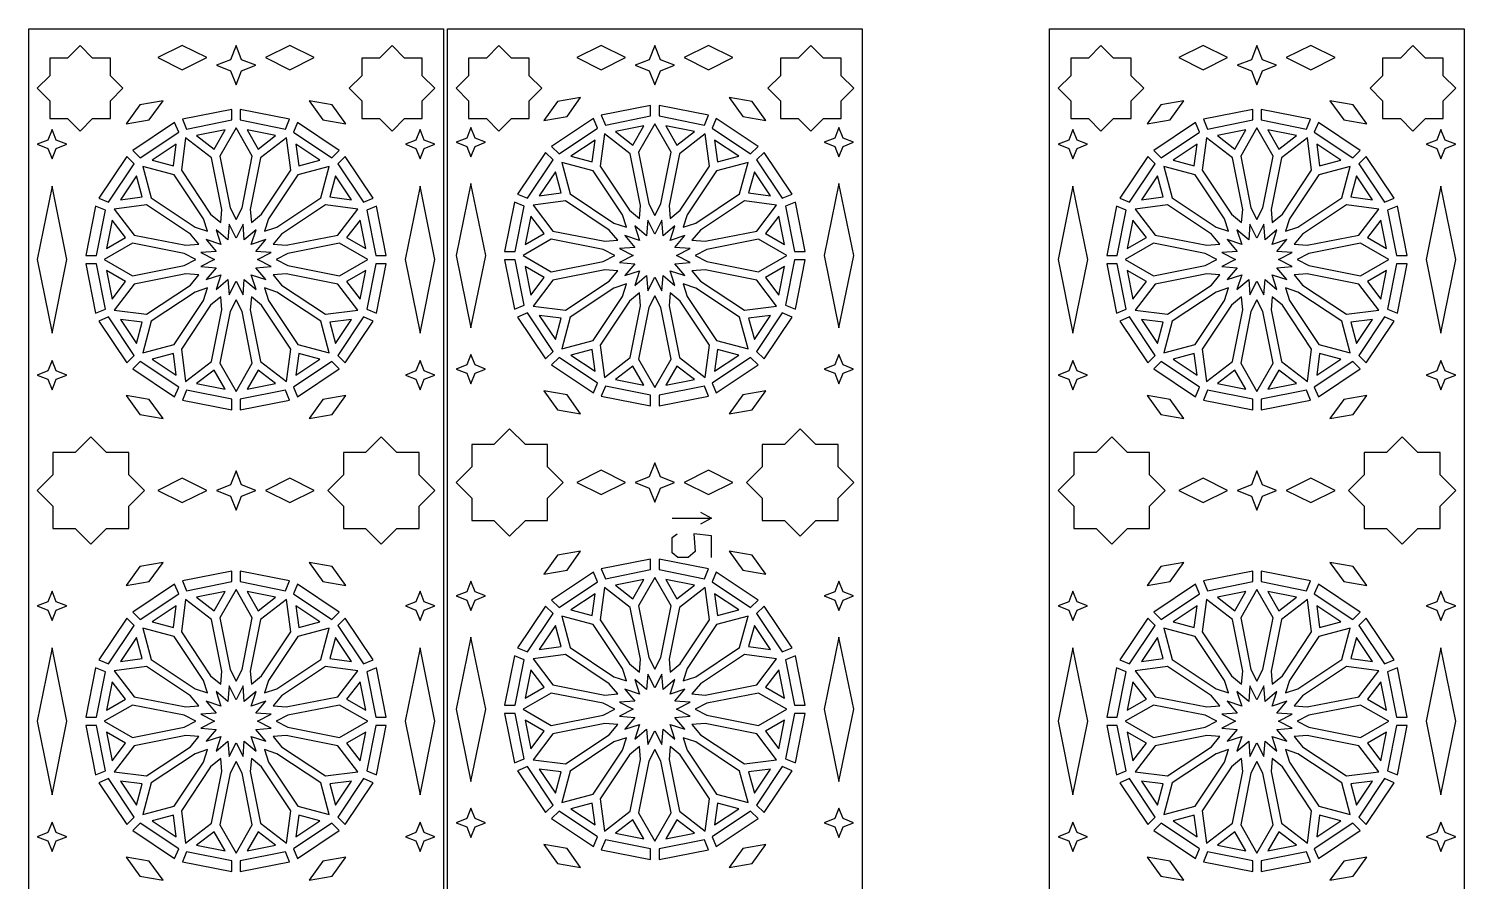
# Model space of a CAD drawing. Header units: millimetres. Extents: x 5 to 6335, y 27 to 2435.
# Drawn here: x 1709 to 3025, y 1653 to 2435 of the extents above; entities that cross this region are included whole.
import ezdxf

# ---------------------------------------------------------------- set-up
doc = ezdxf.new("R2010")
doc.units = ezdxf.units.MM
doc.layers.add('CUT', color=1, linetype='CONTINUOUS')
doc.layers.add('ENGRAVE', color=5, linetype='CONTINUOUS')

msp = doc.modelspace()

# ---------------------------------------------------------------- linework, layer by layer
at = {"layer": 'CUT'}
for points in [[(2089.16, 2434.99), (2089.16, 741.507), (1709.01, 741.507), (1709.01, 2434.99)], [(2473.16, 2434.99), (2473.16, 1204.734), (2093.01, 1584.884), (2093.01, 2434.99)], [(3025.16, 2434.99), (3025.16, 339.734), (2645.01, 719.884), (2645.01, 2434.99)], [(1767.592, 2352.533), (1783.867, 2352.533), (1783.867, 2368.808), (1795.376, 2380.317), (1783.867, 2391.825), (1783.867, 2408.1), (1767.592, 2408.1), (1756.083, 2419.609), (1744.575, 2408.1), (1728.3, 2408.1), (1728.3, 2391.825), (1716.791, 2380.317), (1728.3, 2368.808), (1728.3, 2352.533), (1744.575, 2352.533), (1756.083, 2341.024)], [(1827.479, 2408.452), (1849.837, 2397.273), (1872.195, 2408.452), (1849.837, 2419.631)], [(1904.186, 2396.374), (1917.121, 2401.475), (1904.186, 2406.576), (1899.085, 2419.511), (1893.984, 2406.576), (1881.049, 2401.475), (1893.984, 2396.374), (1899.085, 2383.439)], [(1925.975, 2408.452), (1948.333, 2397.273), (1970.691, 2408.452), (1948.333, 2419.631)], [(2053.595, 2352.533), (2069.87, 2352.533), (2069.87, 2368.808), (2081.379, 2380.317), (2069.87, 2391.825), (2069.87, 2408.1), (2053.595, 2408.1), (2042.087, 2419.609), (2030.578, 2408.1), (2014.303, 2408.1), (2014.303, 2391.825), (2002.794, 2380.317), (2014.303, 2368.808), (2014.303, 2352.533), (2030.578, 2352.533), (2042.087, 2341.024)], [(2151.592, 2352.533), (2167.867, 2352.533), (2167.867, 2368.808), (2179.376, 2380.317), (2167.867, 2391.825), (2167.867, 2408.1), (2151.592, 2408.1), (2140.083, 2419.609), (2128.575, 2408.1), (2112.3, 2408.1), (2112.3, 2391.825), (2100.791, 2380.317), (2112.3, 2368.808), (2112.3, 2352.533), (2128.575, 2352.533), (2140.083, 2341.024)], [(2211.479, 2408.452), (2233.837, 2397.273), (2256.195, 2408.452), (2233.837, 2419.631)], [(2288.186, 2396.374), (2301.121, 2401.475), (2288.186, 2406.576), (2283.085, 2419.511), (2277.984, 2406.576), (2265.049, 2401.475), (2277.984, 2396.374), (2283.085, 2383.439)], [(2309.975, 2408.452), (2332.333, 2397.273), (2354.691, 2408.452), (2332.333, 2419.631)], [(2437.595, 2352.533), (2453.87, 2352.533), (2453.87, 2368.808), (2465.379, 2380.317), (2453.87, 2391.825), (2453.87, 2408.1), (2437.595, 2408.1), (2426.087, 2419.609), (2414.578, 2408.1), (2398.303, 2408.1), (2398.303, 2391.825), (2386.794, 2380.317), (2398.303, 2368.808), (2398.303, 2352.533), (2414.578, 2352.533), (2426.087, 2341.024)], [(2692.083, 2419.609), (2680.575, 2408.1), (2664.3, 2408.1), (2664.3, 2391.825), (2652.791, 2380.317), (2664.3, 2368.808), (2664.3, 2352.533), (2680.575, 2352.533), (2692.083, 2341.024), (2703.592, 2352.533), (2719.867, 2352.533), (2719.867, 2368.808), (2731.376, 2380.317), (2719.867, 2391.825), (2719.867, 2408.1), (2703.592, 2408.1)], [(2785.837, 2397.273), (2808.195, 2408.452), (2785.837, 2419.631), (2763.479, 2408.452)], [(2835.085, 2419.511), (2829.984, 2406.576), (2817.049, 2401.475), (2829.984, 2396.374), (2835.085, 2383.439), (2840.186, 2396.374), (2853.121, 2401.475), (2840.186, 2406.576)], [(2884.333, 2397.273), (2906.691, 2408.452), (2884.333, 2419.631), (2861.975, 2408.452)], [(2978.087, 2419.609), (2966.578, 2408.1), (2950.303, 2408.1), (2950.303, 2391.825), (2938.794, 2380.317), (2950.303, 2368.808), (2950.303, 2352.533), (2966.578, 2352.533), (2978.087, 2341.024), (2989.595, 2352.533), (3005.87, 2352.533), (3005.87, 2368.808), (3017.379, 2380.317), (3005.87, 2391.825), (3005.87, 2408.1), (2989.595, 2408.1)], [(2202.542, 2354.481), (2215.001, 2371.958), (2193.864, 2368.224), (2181.405, 2350.747)], [(2363.628, 2354.481), (2384.765, 2350.747), (2372.306, 2368.224), (2351.169, 2371.958)], [(1832.143, 2368.823), (1810.978, 2365.255), (1798.381, 2347.875), (1819.547, 2351.443)], [(1895.21, 2361.025), (1849.94, 2352.02), (1853.668, 2343.021), (1895.21, 2351.285)], [(1948.23, 2352.02), (1902.96, 2361.025), (1902.96, 2351.285), (1944.502, 2343.021)], [(1999.789, 2347.875), (1987.192, 2365.255), (1966.027, 2368.823), (1978.623, 2351.443)], [(2279.21, 2364.692), (2233.94, 2355.687), (2237.668, 2346.688), (2279.21, 2354.951)], [(2332.23, 2355.687), (2286.96, 2364.692), (2286.96, 2354.951), (2328.502, 2346.688)], [(2755.547, 2351.443), (2768.143, 2368.823), (2746.978, 2365.255), (2734.381, 2347.875)], [(2831.21, 2361.025), (2785.94, 2352.02), (2789.668, 2343.021), (2831.21, 2351.285)], [(2884.23, 2352.02), (2838.96, 2361.025), (2838.96, 2351.285), (2880.502, 2343.021)], [(2914.623, 2351.443), (2935.789, 2347.875), (2923.192, 2365.255), (2902.027, 2368.823)], [(1811.29, 2316.524), (1846.508, 2340.055), (1842.78, 2349.055), (1804.403, 2323.411)], [(1904.59, 2270.788), (1914.023, 2318.207), (1899.085, 2344.08), (1884.147, 2318.207), (1893.58, 2270.788), (1899.085, 2260.042)], [(1993.767, 2323.411), (1955.39, 2349.055), (1951.662, 2340.055), (1986.88, 2316.524)], [(2114.365, 2344.391), (2110.554, 2334.726), (2100.889, 2330.915), (2110.554, 2327.104), (2114.365, 2317.439), (2118.176, 2327.104), (2127.841, 2330.915), (2118.176, 2334.726)], [(2226.78, 2352.721), (2188.403, 2327.077), (2195.29, 2320.191), (2230.508, 2343.722)], [(2246.879, 2340.618), (2262.916, 2328.313), (2273.023, 2345.818)], [(2283.085, 2263.708), (2288.59, 2274.454), (2298.023, 2321.874), (2283.085, 2347.746), (2268.147, 2321.874), (2277.58, 2274.454)], [(2293.147, 2345.818), (2303.254, 2328.313), (2319.291, 2340.618)], [(2377.767, 2327.077), (2339.39, 2352.721), (2335.662, 2343.722), (2370.88, 2320.191)], [(2451.805, 2344.391), (2447.994, 2334.726), (2438.329, 2330.915), (2447.994, 2327.104), (2451.805, 2317.439), (2455.616, 2327.104), (2465.281, 2330.915), (2455.616, 2334.726)], [(2778.78, 2349.055), (2740.403, 2323.411), (2747.29, 2316.524), (2782.508, 2340.055)], [(2835.085, 2260.042), (2840.59, 2270.788), (2850.023, 2318.207), (2835.085, 2344.08), (2820.147, 2318.207), (2829.58, 2270.788)], [(2929.767, 2323.411), (2891.39, 2349.055), (2887.662, 2340.055), (2922.88, 2316.524)], [(1734.176, 2325.27), (1743.841, 2329.082), (1734.176, 2332.893), (1730.365, 2342.558), (1726.554, 2332.893), (1716.889, 2329.082), (1726.554, 2325.27), (1730.365, 2315.606)], [(1885.978, 2269.276), (1876.546, 2316.695), (1852.844, 2334.881), (1848.945, 2305.262), (1875.807, 2265.062), (1885.005, 2257.241)], [(1889.023, 2342.152), (1862.879, 2336.952), (1878.916, 2324.646)], [(1935.291, 2336.952), (1909.147, 2342.152), (1919.254, 2324.646)], [(1922.363, 2265.062), (1949.225, 2305.262), (1945.326, 2334.881), (1921.624, 2316.695), (1912.192, 2269.276), (1913.165, 2257.241)], [(2071.616, 2325.27), (2081.281, 2329.082), (2071.616, 2332.893), (2067.805, 2342.558), (2063.994, 2332.893), (2054.329, 2329.082), (2063.994, 2325.27), (2067.805, 2315.606)], [(2206.122, 2318.108), (2225.648, 2312.876), (2228.287, 2332.917)], [(2269.005, 2260.908), (2269.978, 2272.943), (2260.546, 2320.362), (2236.844, 2338.548), (2232.945, 2308.929), (2259.807, 2268.728)], [(2297.165, 2260.908), (2306.363, 2268.728), (2333.225, 2308.929), (2329.326, 2338.548), (2305.624, 2320.362), (2296.192, 2272.943)], [(2337.883, 2332.917), (2340.522, 2312.876), (2360.048, 2318.108)], [(2666.365, 2342.558), (2662.554, 2332.893), (2652.889, 2329.082), (2662.554, 2325.27), (2666.365, 2315.606), (2670.176, 2325.27), (2679.841, 2329.082), (2670.176, 2332.893)], [(2821.005, 2257.241), (2821.978, 2269.276), (2812.546, 2316.695), (2788.844, 2334.881), (2784.945, 2305.262), (2811.807, 2265.062)], [(2798.879, 2336.952), (2814.916, 2324.646), (2825.023, 2342.152)], [(2845.147, 2342.152), (2855.254, 2324.646), (2871.291, 2336.952)], [(2849.165, 2257.241), (2858.363, 2265.062), (2885.225, 2305.262), (2881.326, 2334.881), (2857.624, 2316.695), (2848.192, 2269.276)], [(3003.805, 2342.558), (2999.994, 2332.893), (2990.329, 2329.082), (2999.994, 2325.27), (3003.805, 2315.606), (3007.616, 2325.27), (3017.281, 2329.082), (3007.616, 2332.893)], [(1782.278, 2275.826), (1805.809, 2311.043), (1798.923, 2317.931), (1773.279, 2279.553)], [(1844.287, 2329.25), (1822.122, 2314.441), (1841.648, 2309.209)], [(1953.883, 2329.25), (1956.522, 2309.209), (1976.048, 2314.441)], [(2024.891, 2279.553), (1999.247, 2317.931), (1992.361, 2311.043), (2015.892, 2275.826)], [(2182.923, 2321.597), (2157.279, 2283.22), (2166.278, 2279.492), (2189.809, 2314.71)], [(2408.891, 2283.22), (2383.247, 2321.597), (2376.361, 2314.71), (2399.892, 2279.492)], [(2734.923, 2317.931), (2709.279, 2279.553), (2718.278, 2275.826), (2741.809, 2311.043)], [(2758.122, 2314.441), (2777.648, 2309.209), (2780.287, 2329.25)], [(2889.883, 2329.25), (2892.522, 2309.209), (2912.048, 2314.441)], [(2960.891, 2279.553), (2935.247, 2317.931), (2928.361, 2311.043), (2951.892, 2275.826)], [(1869.363, 2260.756), (1842.501, 2300.957), (1813.644, 2308.689), (1821.376, 2279.832), (1861.577, 2252.971), (1873.068, 2249.265)], [(1936.593, 2252.971), (1976.794, 2279.832), (1984.526, 2308.689), (1955.669, 2300.957), (1928.807, 2260.756), (1925.102, 2249.265)], [(2177.083, 2281.713), (2197.124, 2284.352), (2191.892, 2303.878)], [(2257.068, 2252.932), (2253.363, 2264.423), (2226.501, 2304.624), (2197.644, 2312.356), (2205.376, 2283.499), (2245.577, 2256.637)], [(2309.102, 2252.932), (2320.593, 2256.637), (2360.794, 2283.499), (2368.526, 2312.356), (2339.669, 2304.624), (2312.807, 2264.423)], [(2374.278, 2303.878), (2369.046, 2284.352), (2389.087, 2281.713)], [(2809.068, 2249.265), (2805.363, 2260.756), (2778.501, 2300.957), (2749.644, 2308.689), (2757.376, 2279.832), (2797.577, 2252.971)], [(2861.102, 2249.265), (2872.593, 2252.971), (2912.794, 2279.832), (2920.526, 2308.689), (2891.669, 2300.957), (2864.807, 2260.756)], [(1730.365, 2155.894), (1743.968, 2223.248), (1730.365, 2290.603), (1716.762, 2223.248)], [(1807.892, 2300.211), (1793.083, 2278.047), (1813.124, 2280.685)], [(1990.278, 2300.211), (1985.046, 2280.685), (2005.087, 2278.047)], [(2067.805, 2155.894), (2081.408, 2223.248), (2067.805, 2290.603), (2054.202, 2223.248)], [(2100.762, 2226.915), (2114.365, 2160.728), (2127.968, 2226.915), (2114.365, 2293.102)], [(2438.202, 2226.915), (2451.805, 2160.728), (2465.408, 2226.915), (2451.805, 2293.102)], [(2652.762, 2223.248), (2666.365, 2155.894), (2679.968, 2223.248), (2666.365, 2290.603)], [(2729.083, 2278.047), (2749.124, 2280.685), (2743.892, 2300.211)], [(2926.278, 2300.211), (2921.046, 2280.685), (2941.087, 2278.047)], [(2990.202, 2223.248), (3003.805, 2155.894), (3017.408, 2223.248), (3003.805, 2290.603)], [(2241.272, 2250.193), (2201.071, 2277.055), (2171.452, 2273.156), (2189.638, 2249.454), (2237.057, 2240.022), (2249.092, 2240.995)], [(2317.078, 2240.995), (2329.113, 2240.022), (2376.532, 2249.454), (2394.718, 2273.156), (2365.099, 2277.055), (2324.898, 2250.193)], [(1771.049, 2227.123), (1779.312, 2268.665), (1770.313, 2272.393), (1761.308, 2227.123)], [(1857.272, 2246.527), (1817.071, 2273.388), (1787.452, 2269.489), (1805.638, 2245.787), (1853.057, 2236.355), (1865.092, 2237.329)], [(1945.113, 2236.355), (1992.532, 2245.787), (2010.718, 2269.489), (1981.099, 2273.388), (1940.898, 2246.527), (1933.078, 2237.329)], [(2036.862, 2227.123), (2027.857, 2272.393), (2018.858, 2268.665), (2027.121, 2227.123)], [(2154.313, 2276.06), (2145.308, 2230.79), (2155.049, 2230.79), (2163.312, 2272.332)], [(2402.858, 2272.332), (2411.121, 2230.79), (2420.862, 2230.79), (2411.857, 2276.06)], [(2706.313, 2272.393), (2697.308, 2227.123), (2707.049, 2227.123), (2715.312, 2268.665)], [(2793.272, 2246.527), (2753.071, 2273.388), (2723.452, 2269.489), (2741.638, 2245.787), (2789.057, 2236.355), (2801.092, 2237.329)], [(2869.078, 2237.329), (2881.113, 2236.355), (2928.532, 2245.787), (2946.718, 2269.489), (2917.099, 2273.388), (2876.898, 2246.527)], [(2954.858, 2268.665), (2963.121, 2227.123), (2972.862, 2227.123), (2963.857, 2272.393)], [(1785.382, 2259.455), (1780.182, 2233.311), (1797.687, 2243.417)], [(1899.085, 2203.45), (1905.523, 2190.887), (1906.661, 2204.958), (1917.417, 2195.814), (1913.084, 2209.249), (1926.52, 2204.917), (1917.375, 2215.672), (1931.446, 2216.811), (1918.883, 2223.248), (1931.446, 2229.686), (1917.375, 2230.824), (1926.52, 2241.58), (1913.084, 2237.247), (1917.417, 2250.683), (1906.661, 2241.539), (1905.523, 2255.61), (1899.085, 2243.046), (1892.647, 2255.61), (1891.509, 2241.539), (1880.753, 2250.683), (1885.086, 2237.247), (1871.65, 2241.58), (1880.795, 2230.824), (1866.724, 2229.686), (1879.287, 2223.248), (1866.724, 2216.811), (1880.795, 2215.672), (1871.65, 2204.917), (1885.086, 2209.249), (1880.753, 2195.814), (1891.509, 2204.958), (1892.647, 2190.887)], [(2012.788, 2259.455), (2000.483, 2243.417), (2017.988, 2233.311)], [(2164.182, 2236.977), (2181.687, 2247.084), (2169.382, 2263.121)], [(2276.647, 2259.276), (2275.509, 2245.205), (2264.753, 2254.35), (2269.086, 2240.914), (2255.65, 2245.247), (2264.795, 2234.491), (2250.724, 2233.353), (2263.287, 2226.915), (2250.724, 2220.477), (2264.795, 2219.339), (2255.65, 2208.583), (2269.086, 2212.916), (2264.753, 2199.48), (2275.509, 2208.625), (2276.647, 2194.554), (2283.085, 2207.117), (2289.523, 2194.554), (2290.661, 2208.625), (2301.417, 2199.48), (2297.084, 2212.916), (2310.52, 2208.583), (2301.375, 2219.339), (2315.446, 2220.477), (2302.883, 2226.915), (2315.446, 2233.353), (2301.375, 2234.491), (2310.52, 2245.247), (2297.084, 2240.914), (2301.417, 2254.35), (2290.661, 2245.205), (2289.523, 2259.276), (2283.085, 2246.713)], [(2396.788, 2263.121), (2384.483, 2247.084), (2401.988, 2236.977)], [(2716.182, 2233.311), (2733.687, 2243.417), (2721.382, 2259.455)], [(2828.647, 2255.61), (2827.509, 2241.539), (2816.753, 2250.683), (2821.086, 2237.247), (2807.65, 2241.58), (2816.795, 2230.824), (2802.724, 2229.686), (2815.287, 2223.248), (2802.724, 2216.811), (2816.795, 2215.672), (2807.65, 2204.917), (2821.086, 2209.249), (2816.753, 2195.814), (2827.509, 2204.958), (2828.647, 2190.887), (2835.085, 2203.45), (2841.523, 2190.887), (2842.661, 2204.958), (2853.417, 2195.814), (2849.084, 2209.249), (2862.52, 2204.917), (2853.375, 2215.672), (2867.446, 2216.811), (2854.883, 2223.248), (2867.446, 2229.686), (2853.375, 2230.824), (2862.52, 2241.58), (2849.084, 2237.247), (2853.417, 2250.683), (2842.661, 2241.539), (2841.523, 2255.61), (2835.085, 2243.046)], [(2948.788, 2259.455), (2936.483, 2243.417), (2953.988, 2233.311)], [(1851.546, 2228.753), (1804.126, 2238.186), (1778.254, 2223.248), (1804.126, 2208.311), (1851.546, 2217.744), (1862.292, 2223.248)], [(1946.624, 2217.744), (1994.044, 2208.311), (2019.916, 2223.248), (1994.044, 2238.186), (1946.624, 2228.753), (1935.878, 2223.248)], [(2246.292, 2226.915), (2235.546, 2232.42), (2188.126, 2241.853), (2162.254, 2226.915), (2188.126, 2211.977), (2235.546, 2221.41)], [(2319.878, 2226.915), (2330.624, 2221.41), (2378.044, 2211.977), (2403.916, 2226.915), (2378.044, 2241.853), (2330.624, 2232.42)], [(2798.292, 2223.248), (2787.546, 2228.753), (2740.126, 2238.186), (2714.254, 2223.248), (2740.126, 2208.311), (2787.546, 2217.744)], [(2871.878, 2223.248), (2882.624, 2217.744), (2930.044, 2208.311), (2955.916, 2223.248), (2930.044, 2238.186), (2882.624, 2228.753)], [(1779.312, 2177.831), (1771.049, 2219.373), (1761.308, 2219.373), (1770.313, 2174.103)], [(1785.382, 2187.042), (1797.687, 2203.079), (1780.182, 2213.186)], [(2017.988, 2213.186), (2000.483, 2203.079), (2012.788, 2187.042)], [(2027.857, 2174.103), (2036.862, 2219.373), (2027.121, 2219.373), (2018.858, 2177.831)], [(2145.308, 2223.04), (2154.313, 2177.77), (2163.312, 2181.498), (2155.049, 2223.04)], [(2181.687, 2206.746), (2164.182, 2216.853), (2169.382, 2190.709)], [(2249.092, 2212.835), (2237.057, 2213.808), (2189.638, 2204.376), (2171.452, 2180.674), (2201.071, 2176.775), (2241.272, 2203.637)], [(2317.078, 2212.835), (2324.898, 2203.637), (2365.099, 2176.775), (2394.718, 2180.674), (2376.532, 2204.376), (2329.113, 2213.808)], [(2401.988, 2216.853), (2384.483, 2206.746), (2396.788, 2190.709)], [(2411.121, 2223.04), (2402.858, 2181.498), (2411.857, 2177.77), (2420.862, 2223.04)], [(2697.308, 2219.373), (2706.313, 2174.103), (2715.312, 2177.831), (2707.049, 2219.373)], [(2733.687, 2203.079), (2716.182, 2213.186), (2721.382, 2187.042)], [(2953.988, 2213.186), (2936.483, 2203.079), (2948.788, 2187.042)], [(2963.121, 2219.373), (2954.858, 2177.831), (2963.857, 2174.103), (2972.862, 2219.373)], [(1865.092, 2209.168), (1853.057, 2210.142), (1805.638, 2200.71), (1787.452, 2177.008), (1817.071, 2173.109), (1857.272, 2199.97)], [(1940.898, 2199.97), (1981.099, 2173.109), (2010.718, 2177.008), (1992.532, 2200.71), (1945.113, 2210.142), (1933.078, 2209.168)], [(2257.068, 2200.898), (2245.577, 2197.193), (2205.376, 2170.331), (2197.644, 2141.474), (2226.501, 2149.206), (2253.363, 2189.407)], [(2309.102, 2200.898), (2312.807, 2189.407), (2339.669, 2149.206), (2368.526, 2141.474), (2360.794, 2170.331), (2320.593, 2197.193)], [(2801.092, 2209.168), (2789.057, 2210.142), (2741.638, 2200.71), (2723.452, 2177.008), (2753.071, 2173.109), (2793.272, 2199.97)], [(2869.078, 2209.168), (2876.898, 2199.97), (2917.099, 2173.109), (2946.718, 2177.008), (2928.532, 2200.71), (2881.113, 2210.142)], [(1861.577, 2193.526), (1821.376, 2166.664), (1813.644, 2137.808), (1842.501, 2145.54), (1869.363, 2185.74), (1873.068, 2197.231)], [(1875.807, 2181.435), (1848.945, 2141.234), (1852.844, 2111.615), (1876.546, 2129.801), (1885.978, 2177.221), (1885.005, 2189.255)], [(1893.58, 2175.709), (1884.147, 2128.29), (1899.085, 2102.417), (1914.023, 2128.29), (1904.59, 2175.709), (1899.085, 2186.455)], [(1912.192, 2177.221), (1921.624, 2129.801), (1945.326, 2111.615), (1949.225, 2141.234), (1922.363, 2181.435), (1913.165, 2189.255)], [(1928.807, 2185.74), (1955.669, 2145.54), (1984.526, 2137.808), (1976.794, 2166.664), (1936.593, 2193.526), (1925.102, 2197.231)], [(2269.005, 2192.922), (2259.807, 2185.102), (2232.945, 2144.901), (2236.844, 2115.282), (2260.546, 2133.468), (2269.978, 2180.887)], [(2283.085, 2190.122), (2277.58, 2179.376), (2268.147, 2131.956), (2283.085, 2106.084), (2298.023, 2131.956), (2288.59, 2179.376)], [(2297.165, 2192.922), (2296.192, 2180.887), (2305.624, 2133.468), (2329.326, 2115.282), (2333.225, 2144.901), (2306.363, 2185.102)], [(2809.068, 2197.231), (2797.577, 2193.526), (2757.376, 2166.664), (2749.644, 2137.808), (2778.501, 2145.54), (2805.363, 2185.74)], [(2821.005, 2189.255), (2811.807, 2181.435), (2784.945, 2141.234), (2788.844, 2111.615), (2812.546, 2129.801), (2821.978, 2177.221)], [(2835.085, 2186.455), (2829.58, 2175.709), (2820.147, 2128.29), (2835.085, 2102.417), (2850.023, 2128.29), (2840.59, 2175.709)], [(2849.165, 2189.255), (2848.192, 2177.221), (2857.624, 2129.801), (2881.326, 2111.615), (2885.225, 2141.234), (2858.363, 2181.435)], [(2861.102, 2197.231), (2864.807, 2185.74), (2891.669, 2145.54), (2920.526, 2137.808), (2912.794, 2166.664), (2872.593, 2193.526)], [(2157.279, 2170.61), (2182.923, 2132.233), (2189.809, 2139.12), (2166.278, 2174.338)], [(2197.124, 2169.478), (2177.083, 2172.117), (2191.892, 2149.952)], [(2389.087, 2172.117), (2369.046, 2169.478), (2374.278, 2149.952)], [(2399.892, 2174.338), (2376.361, 2139.12), (2383.247, 2132.233), (2408.891, 2170.61)], [(1805.809, 2135.454), (1782.278, 2170.671), (1773.279, 2166.944), (1798.923, 2128.566)], [(1807.892, 2146.286), (1813.124, 2165.812), (1793.083, 2168.45)], [(2005.087, 2168.45), (1985.046, 2165.812), (1990.278, 2146.286)], [(2015.892, 2170.671), (1992.361, 2135.454), (1999.247, 2128.566), (2024.891, 2166.944)], [(2709.279, 2166.944), (2734.923, 2128.566), (2741.809, 2135.454), (2718.278, 2170.671)], [(2749.124, 2165.812), (2729.083, 2168.45), (2743.892, 2146.286)], [(2941.087, 2168.45), (2921.046, 2165.812), (2926.278, 2146.286)], [(2951.892, 2170.671), (2928.361, 2135.454), (2935.247, 2128.566), (2960.891, 2166.944)], [(1844.287, 2117.246), (1841.648, 2137.287), (1822.122, 2132.056)], [(1976.048, 2132.056), (1956.522, 2137.287), (1953.883, 2117.246)], [(2114.365, 2136.391), (2110.554, 2126.726), (2100.889, 2122.915), (2110.554, 2119.104), (2114.365, 2109.439), (2118.176, 2119.104), (2127.841, 2122.915), (2118.176, 2126.726)], [(2188.403, 2126.753), (2226.78, 2101.109), (2230.508, 2110.108), (2195.29, 2133.639)], [(2225.648, 2140.954), (2206.122, 2135.722), (2228.287, 2120.913)], [(2370.88, 2133.639), (2335.662, 2110.108), (2339.39, 2101.109), (2377.767, 2126.753)], [(2360.048, 2135.722), (2340.522, 2140.954), (2337.883, 2120.913)], [(2451.805, 2136.391), (2447.994, 2126.726), (2438.329, 2122.915), (2447.994, 2119.104), (2451.805, 2109.439), (2455.616, 2119.104), (2465.281, 2122.915), (2455.616, 2126.726)], [(2777.648, 2137.287), (2758.122, 2132.056), (2780.287, 2117.246)], [(2912.048, 2132.056), (2892.522, 2137.287), (2889.883, 2117.246)], [(1734.176, 2113.604), (1743.841, 2117.415), (1734.176, 2121.226), (1730.365, 2130.891), (1726.554, 2121.226), (1716.889, 2117.415), (1726.554, 2113.604), (1730.365, 2103.939)], [(1846.508, 2106.442), (1811.29, 2129.973), (1804.403, 2123.086), (1842.78, 2097.442)], [(1889.023, 2104.345), (1878.916, 2121.851), (1862.879, 2109.545)], [(1935.291, 2109.545), (1919.254, 2121.851), (1909.147, 2104.345)], [(1986.88, 2129.973), (1951.662, 2106.442), (1955.39, 2097.442), (1993.767, 2123.086)], [(2071.616, 2113.604), (2081.281, 2117.415), (2071.616, 2121.226), (2067.805, 2130.891), (2063.994, 2121.226), (2054.329, 2117.415), (2063.994, 2113.604), (2067.805, 2103.939)], [(2262.916, 2125.517), (2246.879, 2113.212), (2273.023, 2108.012)], [(2303.254, 2125.517), (2293.147, 2108.012), (2319.291, 2113.212)], [(2666.365, 2130.891), (2662.554, 2121.226), (2652.889, 2117.415), (2662.554, 2113.604), (2666.365, 2103.939), (2670.176, 2113.604), (2679.841, 2117.415), (2670.176, 2121.226)], [(2740.403, 2123.086), (2778.78, 2097.442), (2782.508, 2106.442), (2747.29, 2129.973)], [(2814.916, 2121.851), (2798.879, 2109.545), (2825.023, 2104.345)], [(2855.254, 2121.851), (2845.147, 2104.345), (2871.291, 2109.545)], [(2922.88, 2129.973), (2887.662, 2106.442), (2891.39, 2097.442), (2929.767, 2123.086)], [(3003.805, 2130.891), (2999.994, 2121.226), (2990.329, 2117.415), (2999.994, 2113.604), (3003.805, 2103.939), (3007.616, 2113.604), (3017.281, 2117.415), (3007.616, 2121.226)], [(2279.21, 2098.879), (2237.668, 2107.142), (2233.94, 2098.143), (2279.21, 2089.138)], [(2328.502, 2107.142), (2286.96, 2098.879), (2286.96, 2089.138), (2332.23, 2098.143)], [(1798.381, 2098.622), (1810.978, 2081.242), (1832.143, 2077.674), (1819.547, 2095.053)], [(1895.21, 2095.212), (1853.668, 2103.475), (1849.94, 2094.477), (1895.21, 2085.471)], [(1944.502, 2103.475), (1902.96, 2095.212), (1902.96, 2085.471), (1948.23, 2094.477)], [(1966.027, 2077.674), (1987.192, 2081.242), (1999.789, 2098.622), (1978.623, 2095.053)], [(2202.542, 2099.349), (2181.405, 2103.083), (2193.864, 2085.606), (2215.001, 2081.872)], [(2363.628, 2099.349), (2351.169, 2081.872), (2372.306, 2085.606), (2384.765, 2103.083)], [(2755.547, 2095.053), (2734.381, 2098.622), (2746.978, 2081.242), (2768.143, 2077.674)], [(2831.21, 2095.212), (2789.668, 2103.475), (2785.94, 2094.477), (2831.21, 2085.471)], [(2880.502, 2103.475), (2838.96, 2095.212), (2838.96, 2085.471), (2884.23, 2094.477)], [(2914.623, 2095.053), (2902.027, 2077.674), (2923.192, 2081.242), (2935.789, 2098.622)], [(2149.933, 2068.057), (2135.54, 2053.664), (2115.184, 2053.664), (2115.184, 2033.308), (2100.791, 2018.915), (2115.184, 2004.522), (2115.184, 1984.166), (2135.54, 1984.166), (2149.933, 1969.773), (2164.326, 1984.166), (2184.682, 1984.166), (2184.682, 2004.522), (2199.075, 2018.915), (2184.682, 2033.308), (2184.682, 2053.664), (2164.326, 2053.664)], [(2416.237, 2068.057), (2401.844, 2053.664), (2381.488, 2053.664), (2381.488, 2033.308), (2367.095, 2018.915), (2381.488, 2004.522), (2381.488, 1984.166), (2401.844, 1984.166), (2416.237, 1969.773), (2430.63, 1984.166), (2450.986, 1984.166), (2450.986, 2004.522), (2465.379, 2018.915), (2450.986, 2033.308), (2450.986, 2053.664), (2430.63, 2053.664)], [(1780.326, 1976.833), (1800.682, 1976.833), (1800.682, 1997.188), (1815.075, 2011.582), (1800.682, 2025.975), (1800.682, 2046.33), (1780.326, 2046.33), (1765.933, 2060.724), (1751.54, 2046.33), (1731.184, 2046.33), (1731.184, 2025.975), (1716.791, 2011.582), (1731.184, 1997.188), (1731.184, 1976.833), (1751.54, 1976.833), (1765.933, 1962.44)], [(2046.63, 1976.833), (2066.986, 1976.833), (2066.986, 1997.188), (2081.379, 2011.582), (2066.986, 2025.975), (2066.986, 2046.33), (2046.63, 2046.33), (2032.237, 2060.724), (2017.844, 2046.33), (1997.488, 2046.33), (1997.488, 2025.975), (1983.095, 2011.582), (1997.488, 1997.188), (1997.488, 1976.833), (2017.844, 1976.833), (2032.237, 1962.44)], [(2701.933, 2060.724), (2687.54, 2046.33), (2667.184, 2046.33), (2667.184, 2025.975), (2652.791, 2011.582), (2667.184, 1997.188), (2667.184, 1976.833), (2687.54, 1976.833), (2701.933, 1962.44), (2716.326, 1976.833), (2736.682, 1976.833), (2736.682, 1997.188), (2751.075, 2011.582), (2736.682, 2025.975), (2736.682, 2046.33), (2716.326, 2046.33)], [(2968.237, 2060.724), (2953.844, 2046.33), (2933.488, 2046.33), (2933.488, 2025.975), (2919.095, 2011.582), (2933.488, 1997.188), (2933.488, 1976.833), (2953.844, 1976.833), (2968.237, 1962.44), (2982.63, 1976.833), (3002.986, 1976.833), (3002.986, 1997.188), (3017.379, 2011.582), (3002.986, 2025.975), (3002.986, 2046.33), (2982.63, 2046.33)], [(1904.186, 2006.481), (1917.121, 2011.582), (1904.186, 2016.683), (1899.085, 2029.618), (1893.984, 2016.683), (1881.049, 2011.582), (1893.984, 2006.481), (1899.085, 1993.546)], [(2233.837, 2007.736), (2256.195, 2018.915), (2233.837, 2030.094), (2211.479, 2018.915)], [(2283.085, 2036.951), (2277.984, 2024.016), (2265.049, 2018.915), (2277.984, 2013.814), (2283.085, 2000.879), (2288.186, 2013.814), (2301.121, 2018.915), (2288.186, 2024.016)], [(2332.333, 2007.736), (2354.691, 2018.915), (2332.333, 2030.094), (2309.975, 2018.915)], [(2835.085, 2029.618), (2829.984, 2016.683), (2817.049, 2011.582), (2829.984, 2006.481), (2835.085, 1993.546), (2840.186, 2006.481), (2853.121, 2011.582), (2840.186, 2016.683)], [(1827.479, 2011.582), (1849.837, 2000.402), (1872.195, 2011.582), (1849.837, 2022.761)], [(1925.975, 2011.582), (1948.333, 2000.402), (1970.691, 2011.582), (1948.333, 2022.761)], [(2785.837, 2000.402), (2808.195, 2011.582), (2785.837, 2022.761), (2763.479, 2011.582)], [(2884.333, 2000.402), (2906.691, 2011.582), (2884.333, 2022.761), (2861.975, 2011.582)], [(2202.542, 1938.481), (2215.001, 1955.958), (2193.864, 1952.224), (2181.405, 1934.747)], [(2279.21, 1948.692), (2233.94, 1939.687), (2237.668, 1930.688), (2279.21, 1938.951)], [(2332.23, 1939.687), (2286.96, 1948.692), (2286.96, 1938.951), (2328.502, 1930.688)], [(2363.628, 1938.481), (2384.765, 1934.747), (2372.306, 1952.224), (2351.169, 1955.958)], [(1832.143, 1945.49), (1810.978, 1941.921), (1798.381, 1924.542), (1819.547, 1928.11)], [(1895.21, 1937.692), (1849.94, 1928.687), (1853.668, 1919.688), (1895.21, 1927.951)], [(1948.23, 1928.687), (1902.96, 1937.692), (1902.96, 1927.951), (1944.502, 1919.688)], [(1999.789, 1924.542), (1987.192, 1941.921), (1966.027, 1945.49), (1978.623, 1928.11)], [(2226.78, 1936.721), (2188.403, 1911.077), (2195.29, 1904.191), (2230.508, 1927.722)], [(2377.767, 1911.077), (2339.39, 1936.721), (2335.662, 1927.722), (2370.88, 1904.191)], [(2755.547, 1928.11), (2768.143, 1945.49), (2746.978, 1941.921), (2734.381, 1924.542)], [(2831.21, 1937.692), (2785.94, 1928.687), (2789.668, 1919.688), (2831.21, 1927.951)], [(2884.23, 1928.687), (2838.96, 1937.692), (2838.96, 1927.951), (2880.502, 1919.688)], [(2914.623, 1928.11), (2935.789, 1924.542), (2923.192, 1941.921), (2902.027, 1945.49)], [(1811.29, 1893.191), (1846.508, 1916.722), (1842.78, 1925.721), (1804.403, 1900.077)], [(1993.767, 1900.077), (1955.39, 1925.721), (1951.662, 1916.722), (1986.88, 1893.191)], [(2114.365, 1928.391), (2110.554, 1918.726), (2100.889, 1914.915), (2110.554, 1911.104), (2114.365, 1901.439), (2118.176, 1911.104), (2127.841, 1914.915), (2118.176, 1918.726)], [(2269.005, 1844.908), (2269.978, 1856.943), (2260.546, 1904.362), (2236.844, 1922.548), (2232.945, 1892.929), (2259.807, 1852.728)], [(2246.879, 1924.618), (2262.916, 1912.313), (2273.023, 1929.818)], [(2283.085, 1847.708), (2288.59, 1858.454), (2298.023, 1905.874), (2283.085, 1931.746), (2268.147, 1905.874), (2277.58, 1858.454)], [(2293.147, 1929.818), (2303.254, 1912.313), (2319.291, 1924.618)], [(2297.165, 1844.908), (2306.363, 1852.728), (2333.225, 1892.929), (2329.326, 1922.548), (2305.624, 1904.362), (2296.192, 1856.943)], [(2451.805, 1928.391), (2447.994, 1918.726), (2438.329, 1914.915), (2447.994, 1911.104), (2451.805, 1901.439), (2455.616, 1911.104), (2465.281, 1914.915), (2455.616, 1918.726)], [(2778.78, 1925.721), (2740.403, 1900.077), (2747.29, 1893.191), (2782.508, 1916.722)], [(2929.767, 1900.077), (2891.39, 1925.721), (2887.662, 1916.722), (2922.88, 1893.191)], [(1734.176, 1901.937), (1743.841, 1905.748), (1734.176, 1909.56), (1730.365, 1919.224), (1726.554, 1909.56), (1716.889, 1905.748), (1726.554, 1901.937), (1730.365, 1892.272)], [(1885.978, 1845.943), (1876.546, 1893.362), (1852.844, 1911.548), (1848.945, 1881.929), (1875.807, 1841.728), (1885.005, 1833.908)], [(1889.023, 1918.818), (1862.879, 1913.618), (1878.916, 1901.313)], [(1904.59, 1847.454), (1914.023, 1894.874), (1899.085, 1920.746), (1884.147, 1894.874), (1893.58, 1847.454), (1899.085, 1836.708)], [(1935.291, 1913.618), (1909.147, 1918.818), (1919.254, 1901.313)], [(1922.363, 1841.728), (1949.225, 1881.929), (1945.326, 1911.548), (1921.624, 1893.362), (1912.192, 1845.943), (1913.165, 1833.908)], [(2071.616, 1901.937), (2081.281, 1905.748), (2071.616, 1909.56), (2067.805, 1919.224), (2063.994, 1909.56), (2054.329, 1905.748), (2063.994, 1901.937), (2067.805, 1892.272)], [(2206.122, 1902.108), (2225.648, 1896.876), (2228.287, 1916.917)], [(2337.883, 1916.917), (2340.522, 1896.876), (2360.048, 1902.108)], [(2666.365, 1919.224), (2662.554, 1909.56), (2652.889, 1905.748), (2662.554, 1901.937), (2666.365, 1892.272), (2670.176, 1901.937), (2679.841, 1905.748), (2670.176, 1909.56)], [(2821.005, 1833.908), (2821.978, 1845.943), (2812.546, 1893.362), (2788.844, 1911.548), (2784.945, 1881.929), (2811.807, 1841.728)], [(2798.879, 1913.618), (2814.916, 1901.313), (2825.023, 1918.818)], [(2835.085, 1836.708), (2840.59, 1847.454), (2850.023, 1894.874), (2835.085, 1920.746), (2820.147, 1894.874), (2829.58, 1847.454)], [(2845.147, 1918.818), (2855.254, 1901.313), (2871.291, 1913.618)], [(2849.165, 1833.908), (2858.363, 1841.728), (2885.225, 1881.929), (2881.326, 1911.548), (2857.624, 1893.362), (2848.192, 1845.943)], [(3003.805, 1919.224), (2999.994, 1909.56), (2990.329, 1905.748), (2999.994, 1901.937), (3003.805, 1892.272), (3007.616, 1901.937), (3017.281, 1905.748), (3007.616, 1909.56)], [(1844.287, 1905.917), (1822.122, 1891.108), (1841.648, 1885.876)], [(1953.883, 1905.917), (1956.522, 1885.876), (1976.048, 1891.108)], [(2182.923, 1905.597), (2157.279, 1867.22), (2166.278, 1863.492), (2189.809, 1898.71)], [(2257.068, 1836.932), (2253.363, 1848.423), (2226.501, 1888.624), (2197.644, 1896.356), (2205.376, 1867.499), (2245.577, 1840.637)], [(2309.102, 1836.932), (2320.593, 1840.637), (2360.794, 1867.499), (2368.526, 1896.356), (2339.669, 1888.624), (2312.807, 1848.423)], [(2408.891, 1867.22), (2383.247, 1905.597), (2376.361, 1898.71), (2399.892, 1863.492)], [(2758.122, 1891.108), (2777.648, 1885.876), (2780.287, 1905.917)], [(2889.883, 1905.917), (2892.522, 1885.876), (2912.048, 1891.108)], [(1782.278, 1852.492), (1805.809, 1887.71), (1798.923, 1894.597), (1773.279, 1856.22)], [(1869.363, 1837.423), (1842.501, 1877.624), (1813.644, 1885.356), (1821.376, 1856.499), (1861.577, 1829.637), (1873.068, 1825.932)], [(1936.593, 1829.637), (1976.794, 1856.499), (1984.526, 1885.356), (1955.669, 1877.624), (1928.807, 1837.423), (1925.102, 1825.932)], [(2024.891, 1856.22), (1999.247, 1894.597), (1992.361, 1887.71), (2015.892, 1852.492)], [(2177.083, 1865.713), (2197.124, 1868.352), (2191.892, 1887.878)], [(2374.278, 1887.878), (2369.046, 1868.352), (2389.087, 1865.713)], [(2734.923, 1894.597), (2709.279, 1856.22), (2718.278, 1852.492), (2741.809, 1887.71)], [(2809.068, 1825.932), (2805.363, 1837.423), (2778.501, 1877.624), (2749.644, 1885.356), (2757.376, 1856.499), (2797.577, 1829.637)], [(2861.102, 1825.932), (2872.593, 1829.637), (2912.794, 1856.499), (2920.526, 1885.356), (2891.669, 1877.624), (2864.807, 1837.423)], [(2960.891, 1856.22), (2935.247, 1894.597), (2928.361, 1887.71), (2951.892, 1852.492)], [(1807.892, 1876.878), (1793.083, 1854.713), (1813.124, 1857.352)], [(1990.278, 1876.878), (1985.046, 1857.352), (2005.087, 1854.713)], [(2100.762, 1810.915), (2114.365, 1744.728), (2127.968, 1810.915), (2114.365, 1877.102)], [(2438.202, 1810.915), (2451.805, 1744.728), (2465.408, 1810.915), (2451.805, 1877.102)], [(2729.083, 1854.713), (2749.124, 1857.352), (2743.892, 1876.878)], [(2926.278, 1876.878), (2921.046, 1857.352), (2941.087, 1854.713)], [(1730.365, 1732.561), (1743.968, 1799.915), (1730.365, 1867.269), (1716.762, 1799.915)], [(2067.805, 1732.561), (2081.408, 1799.915), (2067.805, 1867.269), (2054.202, 1799.915)], [(2154.313, 1860.06), (2145.308, 1814.79), (2155.049, 1814.79), (2163.312, 1856.332)], [(2241.272, 1834.193), (2201.071, 1861.055), (2171.452, 1857.156), (2189.638, 1833.454), (2237.057, 1824.022), (2249.092, 1824.995)], [(2317.078, 1824.995), (2329.113, 1824.022), (2376.532, 1833.454), (2394.718, 1857.156), (2365.099, 1861.055), (2324.898, 1834.193)], [(2402.858, 1856.332), (2411.121, 1814.79), (2420.862, 1814.79), (2411.857, 1860.06)], [(2652.762, 1799.915), (2666.365, 1732.561), (2679.968, 1799.915), (2666.365, 1867.269)], [(2990.202, 1799.915), (3003.805, 1732.561), (3017.408, 1799.915), (3003.805, 1867.269)], [(1771.049, 1803.79), (1779.312, 1845.332), (1770.313, 1849.06), (1761.308, 1803.79)], [(1857.272, 1823.193), (1817.071, 1850.055), (1787.452, 1846.156), (1805.638, 1822.454), (1853.057, 1813.022), (1865.092, 1813.995)], [(1945.113, 1813.022), (1992.532, 1822.454), (2010.718, 1846.156), (1981.099, 1850.055), (1940.898, 1823.193), (1933.078, 1813.995)], [(2036.862, 1803.79), (2027.857, 1849.06), (2018.858, 1845.332), (2027.121, 1803.79)], [(2164.182, 1820.977), (2181.687, 1831.084), (2169.382, 1847.121)], [(2276.647, 1843.276), (2275.509, 1829.205), (2264.753, 1838.35), (2269.086, 1824.914), (2255.65, 1829.247), (2264.795, 1818.491), (2250.724, 1817.353), (2263.287, 1810.915), (2250.724, 1804.477), (2264.795, 1803.339), (2255.65, 1792.583), (2269.086, 1796.916), (2264.753, 1783.48), (2275.509, 1792.625), (2276.647, 1778.554), (2283.085, 1791.117), (2289.523, 1778.554), (2290.661, 1792.625), (2301.417, 1783.48), (2297.084, 1796.916), (2310.52, 1792.583), (2301.375, 1803.339), (2315.446, 1804.477), (2302.883, 1810.915), (2315.446, 1817.353), (2301.375, 1818.491), (2310.52, 1829.247), (2297.084, 1824.914), (2301.417, 1838.35), (2290.661, 1829.205), (2289.523, 1843.276), (2283.085, 1830.713)], [(2396.788, 1847.121), (2384.483, 1831.084), (2401.988, 1820.977)], [(2706.313, 1849.06), (2697.308, 1803.79), (2707.049, 1803.79), (2715.312, 1845.332)], [(2793.272, 1823.193), (2753.071, 1850.055), (2723.452, 1846.156), (2741.638, 1822.454), (2789.057, 1813.022), (2801.092, 1813.995)], [(2869.078, 1813.995), (2881.113, 1813.022), (2928.532, 1822.454), (2946.718, 1846.156), (2917.099, 1850.055), (2876.898, 1823.193)], [(2954.858, 1845.332), (2963.121, 1803.79), (2972.862, 1803.79), (2963.857, 1849.06)], [(1785.382, 1836.121), (1780.182, 1809.977), (1797.687, 1820.084)], [(1899.085, 1780.117), (1905.523, 1767.554), (1906.661, 1781.625), (1917.417, 1772.48), (1913.084, 1785.916), (1926.52, 1781.583), (1917.375, 1792.339), (1931.446, 1793.477), (1918.883, 1799.915), (1931.446, 1806.353), (1917.375, 1807.491), (1926.52, 1818.247), (1913.084, 1813.914), (1917.417, 1827.35), (1906.661, 1818.205), (1905.523, 1832.276), (1899.085, 1819.713), (1892.647, 1832.276), (1891.509, 1818.205), (1880.753, 1827.35), (1885.086, 1813.914), (1871.65, 1818.247), (1880.795, 1807.491), (1866.724, 1806.353), (1879.287, 1799.915), (1866.724, 1793.477), (1880.795, 1792.339), (1871.65, 1781.583), (1885.086, 1785.916), (1880.753, 1772.48), (1891.509, 1781.625), (1892.647, 1767.554)], [(2012.788, 1836.121), (2000.483, 1820.084), (2017.988, 1809.977)], [(2716.182, 1809.977), (2733.687, 1820.084), (2721.382, 1836.121)], [(2828.647, 1832.276), (2827.509, 1818.205), (2816.753, 1827.35), (2821.086, 1813.914), (2807.65, 1818.247), (2816.795, 1807.491), (2802.724, 1806.353), (2815.287, 1799.915), (2802.724, 1793.477), (2816.795, 1792.339), (2807.65, 1781.583), (2821.086, 1785.916), (2816.753, 1772.48), (2827.509, 1781.625), (2828.647, 1767.554), (2835.085, 1780.117), (2841.523, 1767.554), (2842.661, 1781.625), (2853.417, 1772.48), (2849.084, 1785.916), (2862.52, 1781.583), (2853.375, 1792.339), (2867.446, 1793.477), (2854.883, 1799.915), (2867.446, 1806.353), (2853.375, 1807.491), (2862.52, 1818.247), (2849.084, 1813.914), (2853.417, 1827.35), (2842.661, 1818.205), (2841.523, 1832.276), (2835.085, 1819.713)], [(2948.788, 1836.121), (2936.483, 1820.084), (2953.988, 1809.977)], [(2246.292, 1810.915), (2235.546, 1816.42), (2188.126, 1825.853), (2162.254, 1810.915), (2188.126, 1795.977), (2235.546, 1805.41)], [(2319.878, 1810.915), (2330.624, 1805.41), (2378.044, 1795.977), (2403.916, 1810.915), (2378.044, 1825.853), (2330.624, 1816.42)], [(1851.546, 1805.42), (1804.126, 1814.853), (1778.254, 1799.915), (1804.126, 1784.977), (1851.546, 1794.41), (1862.292, 1799.915)], [(1946.624, 1794.41), (1994.044, 1784.977), (2019.916, 1799.915), (1994.044, 1814.853), (1946.624, 1805.42), (1935.878, 1799.915)], [(2145.308, 1807.04), (2154.313, 1761.77), (2163.312, 1765.498), (2155.049, 1807.04)], [(2411.121, 1807.04), (2402.858, 1765.498), (2411.857, 1761.77), (2420.862, 1807.04)], [(2798.292, 1799.915), (2787.546, 1805.42), (2740.126, 1814.853), (2714.254, 1799.915), (2740.126, 1784.977), (2787.546, 1794.41)], [(2871.878, 1799.915), (2882.624, 1794.41), (2930.044, 1784.977), (2955.916, 1799.915), (2930.044, 1814.853), (2882.624, 1805.42)], [(1779.312, 1754.498), (1771.049, 1796.04), (1761.308, 1796.04), (1770.313, 1750.77)], [(2027.857, 1750.77), (2036.862, 1796.04), (2027.121, 1796.04), (2018.858, 1754.498)], [(2181.687, 1790.746), (2164.182, 1800.853), (2169.382, 1774.709)], [(2249.092, 1796.835), (2237.057, 1797.808), (2189.638, 1788.376), (2171.452, 1764.674), (2201.071, 1760.775), (2241.272, 1787.637)], [(2317.078, 1796.835), (2324.898, 1787.637), (2365.099, 1760.775), (2394.718, 1764.674), (2376.532, 1788.376), (2329.113, 1797.808)], [(2401.988, 1800.853), (2384.483, 1790.746), (2396.788, 1774.709)], [(2697.308, 1796.04), (2706.313, 1750.77), (2715.312, 1754.498), (2707.049, 1796.04)], [(2963.121, 1796.04), (2954.858, 1754.498), (2963.857, 1750.77), (2972.862, 1796.04)], [(1785.382, 1763.709), (1797.687, 1779.746), (1780.182, 1789.853)], [(1865.092, 1785.835), (1853.057, 1786.808), (1805.638, 1777.376), (1787.452, 1753.674), (1817.071, 1749.775), (1857.272, 1776.637)], [(1940.898, 1776.637), (1981.099, 1749.775), (2010.718, 1753.674), (1992.532, 1777.376), (1945.113, 1786.808), (1933.078, 1785.835)], [(2017.988, 1789.853), (2000.483, 1779.746), (2012.788, 1763.709)], [(2257.068, 1784.898), (2245.577, 1781.193), (2205.376, 1754.331), (2197.644, 1725.474), (2226.501, 1733.206), (2253.363, 1773.407)], [(2269.005, 1776.922), (2259.807, 1769.102), (2232.945, 1728.901), (2236.844, 1699.282), (2260.546, 1717.468), (2269.978, 1764.887)], [(2297.165, 1776.922), (2296.192, 1764.887), (2305.624, 1717.468), (2329.326, 1699.282), (2333.225, 1728.901), (2306.363, 1769.102)], [(2309.102, 1784.898), (2312.807, 1773.407), (2339.669, 1733.206), (2368.526, 1725.474), (2360.794, 1754.331), (2320.593, 1781.193)], [(2733.687, 1779.746), (2716.182, 1789.853), (2721.382, 1763.709)], [(2801.092, 1785.835), (2789.057, 1786.808), (2741.638, 1777.376), (2723.452, 1753.674), (2753.071, 1749.775), (2793.272, 1776.637)], [(2869.078, 1785.835), (2876.898, 1776.637), (2917.099, 1749.775), (2946.718, 1753.674), (2928.532, 1777.376), (2881.113, 1786.808)], [(2953.988, 1789.853), (2936.483, 1779.746), (2948.788, 1763.709)], [(1861.577, 1770.193), (1821.376, 1743.331), (1813.644, 1714.474), (1842.501, 1722.206), (1869.363, 1762.407), (1873.068, 1773.898)], [(1875.807, 1758.102), (1848.945, 1717.901), (1852.844, 1688.282), (1876.546, 1706.468), (1885.978, 1753.887), (1885.005, 1765.922)], [(1912.192, 1753.887), (1921.624, 1706.468), (1945.326, 1688.282), (1949.225, 1717.901), (1922.363, 1758.102), (1913.165, 1765.922)], [(1928.807, 1762.407), (1955.669, 1722.206), (1984.526, 1714.474), (1976.794, 1743.331), (1936.593, 1770.193), (1925.102, 1773.898)], [(2283.085, 1774.122), (2277.58, 1763.376), (2268.147, 1715.956), (2283.085, 1690.084), (2298.023, 1715.956), (2288.59, 1763.376)], [(2809.068, 1773.898), (2797.577, 1770.193), (2757.376, 1743.331), (2749.644, 1714.474), (2778.501, 1722.206), (2805.363, 1762.407)], [(2821.005, 1765.922), (2811.807, 1758.102), (2784.945, 1717.901), (2788.844, 1688.282), (2812.546, 1706.468), (2821.978, 1753.887)], [(2849.165, 1765.922), (2848.192, 1753.887), (2857.624, 1706.468), (2881.326, 1688.282), (2885.225, 1717.901), (2858.363, 1758.102)], [(2861.102, 1773.898), (2864.807, 1762.407), (2891.669, 1722.206), (2920.526, 1714.474), (2912.794, 1743.331), (2872.593, 1770.193)], [(1893.58, 1752.376), (1884.147, 1704.956), (1899.085, 1679.084), (1914.023, 1704.956), (1904.59, 1752.376), (1899.085, 1763.122)], [(2157.279, 1754.61), (2182.923, 1716.233), (2189.809, 1723.12), (2166.278, 1758.338)], [(2197.124, 1753.478), (2177.083, 1756.117), (2191.892, 1733.952)], [(2389.087, 1756.117), (2369.046, 1753.478), (2374.278, 1733.952)], [(2399.892, 1758.338), (2376.361, 1723.12), (2383.247, 1716.233), (2408.891, 1754.61)], [(2835.085, 1763.122), (2829.58, 1752.376), (2820.147, 1704.956), (2835.085, 1679.084), (2850.023, 1704.956), (2840.59, 1752.376)], [(1805.809, 1712.12), (1782.278, 1747.338), (1773.279, 1743.61), (1798.923, 1705.233)], [(1807.892, 1722.952), (1813.124, 1742.478), (1793.083, 1745.117)], [(2005.087, 1745.117), (1985.046, 1742.478), (1990.278, 1722.952)], [(2015.892, 1747.338), (1992.361, 1712.12), (1999.247, 1705.233), (2024.891, 1743.61)], [(2709.279, 1743.61), (2734.923, 1705.233), (2741.809, 1712.12), (2718.278, 1747.338)], [(2749.124, 1742.478), (2729.083, 1745.117), (2743.892, 1722.952)], [(2941.087, 1745.117), (2921.046, 1742.478), (2926.278, 1722.952)], [(2951.892, 1747.338), (2928.361, 1712.12), (2935.247, 1705.233), (2960.891, 1743.61)], [(2225.648, 1724.954), (2206.122, 1719.722), (2228.287, 1704.913)], [(2360.048, 1719.722), (2340.522, 1724.954), (2337.883, 1704.913)], [(1844.287, 1693.913), (1841.648, 1713.954), (1822.122, 1708.722)], [(1976.048, 1708.722), (1956.522, 1713.954), (1953.883, 1693.913)], [(2114.365, 1720.391), (2110.554, 1710.726), (2100.889, 1706.915), (2110.554, 1703.104), (2114.365, 1693.439), (2118.176, 1703.104), (2127.841, 1706.915), (2118.176, 1710.726)], [(2188.403, 1710.753), (2226.78, 1685.109), (2230.508, 1694.108), (2195.29, 1717.639)], [(2370.88, 1717.639), (2335.662, 1694.108), (2339.39, 1685.109), (2377.767, 1710.753)], [(2451.805, 1720.391), (2447.994, 1710.726), (2438.329, 1706.915), (2447.994, 1703.104), (2451.805, 1693.439), (2455.616, 1703.104), (2465.281, 1706.915), (2455.616, 1710.726)], [(2777.648, 1713.954), (2758.122, 1708.722), (2780.287, 1693.913)], [(2912.048, 1708.722), (2892.522, 1713.954), (2889.883, 1693.913)], [(1734.176, 1690.27), (1743.841, 1694.082), (1734.176, 1697.893), (1730.365, 1707.558), (1726.554, 1697.893), (1716.889, 1694.082), (1726.554, 1690.27), (1730.365, 1680.606)], [(1846.508, 1683.108), (1811.29, 1706.639), (1804.403, 1699.753), (1842.78, 1674.109)], [(1889.023, 1681.012), (1878.916, 1698.517), (1862.879, 1686.212)], [(1935.291, 1686.212), (1919.254, 1698.517), (1909.147, 1681.012)], [(1986.88, 1706.639), (1951.662, 1683.108), (1955.39, 1674.109), (1993.767, 1699.753)], [(2071.616, 1690.27), (2081.281, 1694.082), (2071.616, 1697.893), (2067.805, 1707.558), (2063.994, 1697.893), (2054.329, 1694.082), (2063.994, 1690.27), (2067.805, 1680.606)], [(2262.916, 1709.517), (2246.879, 1697.212), (2273.023, 1692.012)], [(2303.254, 1709.517), (2293.147, 1692.012), (2319.291, 1697.212)], [(2666.365, 1707.558), (2662.554, 1697.893), (2652.889, 1694.082), (2662.554, 1690.27), (2666.365, 1680.606), (2670.176, 1690.27), (2679.841, 1694.082), (2670.176, 1697.893)], [(2740.403, 1699.753), (2778.78, 1674.109), (2782.508, 1683.108), (2747.29, 1706.639)], [(2814.916, 1698.517), (2798.879, 1686.212), (2825.023, 1681.012)], [(2855.254, 1698.517), (2845.147, 1681.012), (2871.291, 1686.212)], [(2922.88, 1706.639), (2887.662, 1683.108), (2891.39, 1674.109), (2929.767, 1699.753)], [(3003.805, 1707.558), (2999.994, 1697.893), (2990.329, 1694.082), (2999.994, 1690.27), (3003.805, 1680.606), (3007.616, 1690.27), (3017.281, 1694.082), (3007.616, 1697.893)], [(2202.542, 1683.349), (2181.405, 1687.083), (2193.864, 1669.606), (2215.001, 1665.872)], [(2279.21, 1682.879), (2237.668, 1691.142), (2233.94, 1682.143), (2279.21, 1673.138)], [(2328.502, 1691.142), (2286.96, 1682.879), (2286.96, 1673.138), (2332.23, 1682.143)], [(2363.628, 1683.349), (2351.169, 1665.872), (2372.306, 1669.606), (2384.765, 1687.083)], [(1798.381, 1675.288), (1810.978, 1657.909), (1832.143, 1654.34), (1819.547, 1671.72)], [(1895.21, 1671.879), (1853.668, 1680.142), (1849.94, 1671.143), (1895.21, 1662.138)], [(1944.502, 1680.142), (1902.96, 1671.879), (1902.96, 1662.138), (1948.23, 1671.143)], [(1966.027, 1654.34), (1987.192, 1657.909), (1999.789, 1675.288), (1978.623, 1671.72)], [(2755.547, 1671.72), (2734.381, 1675.288), (2746.978, 1657.909), (2768.143, 1654.34)], [(2831.21, 1671.879), (2789.668, 1680.142), (2785.94, 1671.143), (2831.21, 1662.138)], [(2880.502, 1680.142), (2838.96, 1671.879), (2838.96, 1662.138), (2884.23, 1671.143)], [(2914.623, 1671.72), (2902.027, 1654.34), (2923.192, 1657.909), (2935.789, 1675.288)]]:
    msp.add_lwpolyline(points, close=True, dxfattribs=at)
at = {"layer": 'ENGRAVE'}
msp.add_line((2299.085, 1986.215), (2335.085, 1986.215), dxfattribs=at)
for points in [[(2325.005, 1991.615), (2335.085, 1986.215), (2325.005, 1980.815)], [(2335.085, 1950.215), (2335.085, 1970.087), (2318.885, 1971.815), (2319.965, 1955.615), (2313.485, 1950.215), (2304.125, 1950.215), (2299.085, 1954.535), (2299.085, 1968.575), (2303.405, 1971.815)]]:
    msp.add_lwpolyline(points, dxfattribs=at)

doc.saveas('drawing.dxf')
